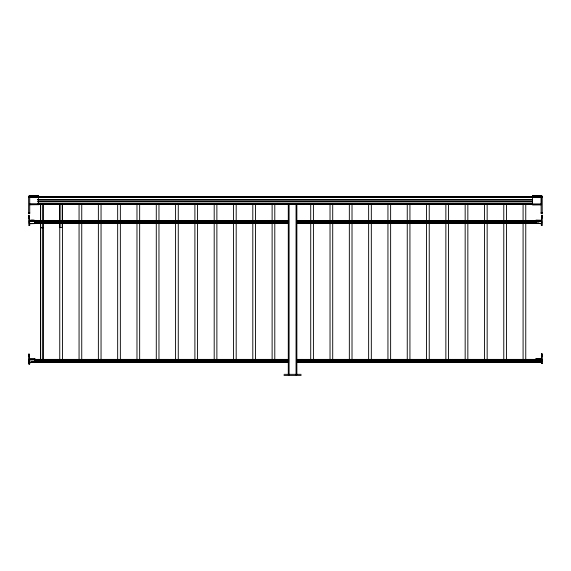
<?xml version="1.0" encoding="UTF-8"?>
<svg xmlns="http://www.w3.org/2000/svg" width="571" height="571" viewBox="0 0 571 571"><rect width="100%" height="100%" fill="white"/><g stroke="black" fill="none" stroke-linecap="round" stroke-linejoin="round"><path stroke-width="0.86" d="M536.133 358.795L541.494 358.652L536.126 358.945L536.126 359.395L536.133 358.652L536.126 359.066L536.126 362.035L541.486 362.028M541.486 359.587L541.486 358.945M541.494 354.184L541.494 353.713L541.486 356.061M541.494 355.055C541.872 355.105 542.557 353.071 542.3 354.327M542.421 355.79L542.421 355.276M541.287 225.11L542.086 225.131L541.287 225.11L541.536 215.638M28.907 225.26L29.713 225.06L28.907 225.26L28.657 215.595M28.671 354.998L29.478 354.976L28.907 363.884L29.713 363.863L28.907 363.884L28.65 354.091L28.671 354.691M541.322 223.618L535.962 223.461L536.041 220.57L541.401 220.677L541.415 220.235L536.048 220.092L536.041 220.599M536.041 220.442L541.394 220.849M541.536 215.595L542.336 215.781M541.515 216.316L541.501 216.859M542.371 217.829L542.421 217.401M541.486 217.373L541.472 217.915M542.436 216.88L542.45 216.338L542.414 217.808M542.086 225.131L542.35 215.317L541.536 215.438M542.3 363.349L541.494 363.349M29.713 363.684L28.914 363.884L29.121 360.579M28.914 363.884L29.471 360.515M28.657 215.759L29.456 215.445L29.713 225.238M28.671 216.373L29.492 216.673M29.606 221.105C28.871 219.521 35.638 219.671 34.959 220.87M29.599 220.684L34.952 220.513L34.967 220.963M29.599 221.013L32.661 220.87M29.606 221.291L34.974 221.148M29.678 223.739L35.038 223.589L34.959 220.799M28.657 354.22L29.464 354.198L29.478 354.67M28.657 354.363L29.464 354.198M29.678 362.364L35.038 362.214L34.967 359.323L29.592 359.08L34.952 358.995L34.967 359.552M29.599 359.302L34.952 359.138L34.959 359.494M29.606 359.916L34.974 359.773M31.976 362.135L35.038 362.05M29.728 195.682L38.407 195.682M532.457 195.696L541.137 195.625M29.728 195.789L38.407 195.789M532.457 195.817L541.137 195.767M29.728 195.939L38.407 195.946L29.728 196.031M532.457 195.96L541.137 195.91M532.457 196.046L541.137 195.974M29.728 196.138L38.407 196.131M532.457 196.089L541.137 196.174M29.728 196.367L38.407 196.403M532.457 196.417L541.137 196.417M29.728 196.453L38.407 196.51M532.457 196.51L541.137 196.56M29.728 196.574L38.407 196.645M532.457 196.624L541.137 196.624M28.65 196.695L542.214 196.745M29.728 196.902L38.407 196.881M532.457 196.867L541.137 196.867M29.728 196.988L541.137 196.981M29.728 197.102L38.407 197.109M532.457 197.059L541.137 197.102M28.65 197.202L542.214 197.259M29.728 197.295L38.407 197.295M532.457 197.352L541.137 197.288M37.743 199.493L532.408 199.493M37.743 199.579L532.408 199.579M37.743 200.185L532.408 200.185M37.743 201.592L532.408 201.592M37.743 201.827L532.408 201.906M37.743 203.833L532.408 203.897M37.743 203.947L532.408 203.947M29.728 204.09L38.407 204.061M532.457 204.097L541.137 204.111M29.728 204.182L541.137 204.275M29.728 204.332L38.407 204.404M532.457 204.375L541.137 204.604M29.728 204.482L38.407 204.482M29.728 204.611L38.407 204.546M29.728 204.761L38.407 204.704M532.457 204.753L541.137 204.739L532.457 204.803L532.457 195.596L541.137 195.596L541.137 213.782M28.65 212.526L29.728 212.526M541.137 212.576L542.214 212.576M28.65 213.033L29.728 213.033M541.137 213.083L542.214 213.083M29.192 220.77L32.754 220.77M34.538 220.77L288.64 220.77M296.663 220.77L536.504 220.77M34.538 220.877L288.64 220.913M296.663 220.877L536.504 220.913M288.64 221.027L29.192 221.027L29.192 223.489L288.64 223.489M296.663 221.027L541.85 221.027M288.64 221.17L34.538 221.141L288.64 221.234M296.663 221.141L536.504 221.17L296.663 221.234M34.538 221.791L288.64 221.826M296.663 221.791L536.504 221.826M288.64 222.083L34.538 222.126L288.64 222.148M296.663 222.062L536.504 222.09M296.663 222.155L536.504 222.198M34.538 222.483L288.64 222.44M296.663 222.483L536.504 222.44M34.538 222.676L288.64 222.719M296.663 222.676L536.504 222.719M34.538 223.125L288.64 223.168M296.663 223.168L539.181 223.168M34.538 223.254L288.64 223.254M296.663 223.254L539.181 223.254M296.663 223.461L541.85 223.504L541.85 221.826M40.662 227.572L42.918 227.572M40.662 227.843L42.918 227.843M541.486 354.006L542.293 354.006M536.126 359.238L541.486 359.238M29.192 359.395L288.64 359.395M296.663 359.395L541.85 359.395M288.64 359.651L29.192 359.651L29.192 362.114L288.64 362.128M296.663 359.651L541.85 359.651M34.538 360.408L288.64 360.444M296.663 360.444L541.85 360.408M34.538 360.708L288.64 360.715M296.663 360.715L541.85 360.708M34.538 360.758L288.64 360.765M296.663 360.772L541.85 360.822M31.862 361.793L288.64 361.793M296.663 361.793L541.85 361.793M31.862 361.878L288.64 361.878M296.663 361.878L541.85 361.878M296.663 362.114L541.85 362.128L541.85 359.423M284.001 374.333L301.145 374.333M288.491 374.733L289.461 374.733M295.685 374.733L296.656 374.733M284.001 375.404L301.145 375.404M541.522 216.231L542.322 216.252M536.026 221.02L541.387 221.163M29.592 359.13L29.606 359.466M34.952 220.37L34.959 220.727M34.952 358.995L34.959 359.366M29.485 355.098L29.492 355.447M29.521 356.275L29.528 356.675L29.514 356.083M28.657 215.61L28.671 216.066M28.621 217.822L28.55 216.38L28.6 217.037M28.607 217.494L28.586 217.822M28.586 355.205L28.6 355.662M28.621 356.597L28.579 356.104M29.514 217.458L29.521 217.801M28.579 217.48L28.621 217.951M29.492 216.859L29.485 216.359M29.713 363.863L29.464 354.363M28.557 355.305L28.586 356.297M542.393 355.212L542.393 355.861M542.421 355.89L542.421 356.061M541.494 355.212L541.494 355.669M541.494 355.019L541.494 356.026M542.3 354.398L542.293 363.527M542.214 195.946L542.214 213.782M541.494 354.398L541.486 363.527M541.315 195.946L541.315 204.19M525.763 203.754L525.763 221.534M525.763 222.74L525.763 359.366M523.086 203.754L523.086 221.534M523.086 222.74L523.086 359.366M506.463 203.754L506.463 221.534M506.463 222.74L506.463 359.366M503.779 203.754L503.779 221.534M503.779 222.74L503.779 359.366M487.156 203.754L487.156 221.534M487.156 222.74L487.156 359.366M484.472 203.754L484.472 221.534M484.472 222.74L484.472 359.366M467.849 203.754L467.849 221.534M467.849 222.74L467.849 359.366M465.165 203.754L465.165 221.534M465.165 222.74L465.165 359.366M448.542 203.754L448.542 221.534M448.542 222.74L448.542 359.366M445.865 203.754L445.865 221.534M445.865 222.74L445.865 359.366M429.242 203.754L429.242 221.534M429.242 222.74L429.242 359.366M426.558 203.754L426.558 221.534M426.558 222.74L426.558 359.366M409.935 203.754L409.935 221.534M409.935 222.74L409.935 359.366M407.251 203.754L407.251 221.534M407.251 222.74L407.251 359.366M390.628 203.754L390.628 221.534M390.628 222.74L390.628 359.366M387.945 203.754L387.945 221.534M387.945 222.74L387.945 359.366M371.321 203.754L371.321 221.534M371.321 222.74L371.321 359.366M368.645 203.754L368.645 221.534M368.645 222.74L368.645 359.366M352.014 203.754L352.014 221.534M352.014 222.74L352.014 359.366M349.338 203.754L349.338 221.534M349.338 222.74L349.338 359.366M332.715 203.754L332.715 221.534M332.715 222.74L332.715 359.366M330.031 203.754L330.031 221.534M330.031 222.74L330.031 359.366M313.408 203.754L313.408 221.534M313.408 222.74L313.408 359.366M310.724 203.754L310.724 221.534M310.724 222.74L310.724 359.366M296.863 374.333L296.863 204.161L288.291 204.161L288.284 374.333M296.056 204.161L296.056 374.333M289.09 204.161L289.09 374.333M274.794 203.754L274.794 221.534M274.794 222.74L274.794 359.366M272.117 203.754L272.117 221.534M272.117 222.74L272.117 359.366M255.494 203.754L255.494 221.534M255.494 222.74L255.494 359.366M252.81 203.754L252.81 221.534M252.81 222.74L252.81 359.366M236.187 203.754L236.187 221.534M236.187 222.74L236.187 359.366M233.503 203.754L233.503 221.534M233.503 222.74L233.503 359.366M216.88 203.754L216.88 221.534M216.88 222.74L216.88 359.366M214.196 203.754L214.196 221.534M214.196 222.74L214.196 359.366M197.573 203.754L197.573 221.534M197.573 222.74L197.573 359.366M194.897 203.754L194.897 221.534M194.897 222.74L194.897 359.366M178.266 203.754L178.266 221.534M178.266 222.74L178.266 359.366M175.59 203.754L175.59 221.534M175.59 222.74L175.59 359.366M158.966 203.754L158.966 221.534M158.966 222.74L158.966 359.366M156.283 203.754L156.283 221.534M156.283 222.74L156.283 359.366M139.659 203.754L139.659 221.534M139.659 222.74L139.659 359.366M136.976 203.754L136.976 221.534M136.976 222.74L136.976 359.366M120.353 203.754L120.353 221.534M120.353 222.74L120.353 359.366M117.669 203.754L117.669 221.534M117.669 222.74L117.669 359.366M101.046 203.754L101.046 221.534M101.046 222.74L101.046 359.366M98.369 203.754L98.369 221.534M98.369 222.74L98.369 359.366M81.746 203.754L81.746 221.534M81.746 222.74L81.746 359.366M79.062 203.754L79.062 221.534M79.062 222.74L79.062 359.366M62.439 203.754L62.439 221.534M62.439 222.74L62.439 359.366M62.225 203.747L62.225 220.513M62.225 223.161L62.225 227.572L59.969 227.572L59.969 223.161M59.969 203.747L59.969 220.513M59.755 203.754L59.755 221.534M59.755 222.74L59.755 359.366M43.132 203.754L43.132 221.534M43.132 222.74L43.132 359.366M42.918 203.747L42.918 220.513M42.918 223.161L42.918 359.366M40.662 203.747L40.662 220.513M40.662 223.161L40.662 359.366M40.448 203.754L40.448 221.534M40.448 222.74L40.448 359.366M38.407 204.761L38.407 195.596L29.728 195.596L29.728 213.782M28.65 195.946L28.65 213.782M288.64 361.058L34.538 361.058L288.64 361.1M541.85 361.058L296.663 361.058L541.85 361.1M288.64 361.3L34.538 361.3L288.64 361.343M541.85 361.3L296.663 361.3L541.85 361.343M539.031 223.375L535.962 223.29L539.031 223.382"/></g></svg>
